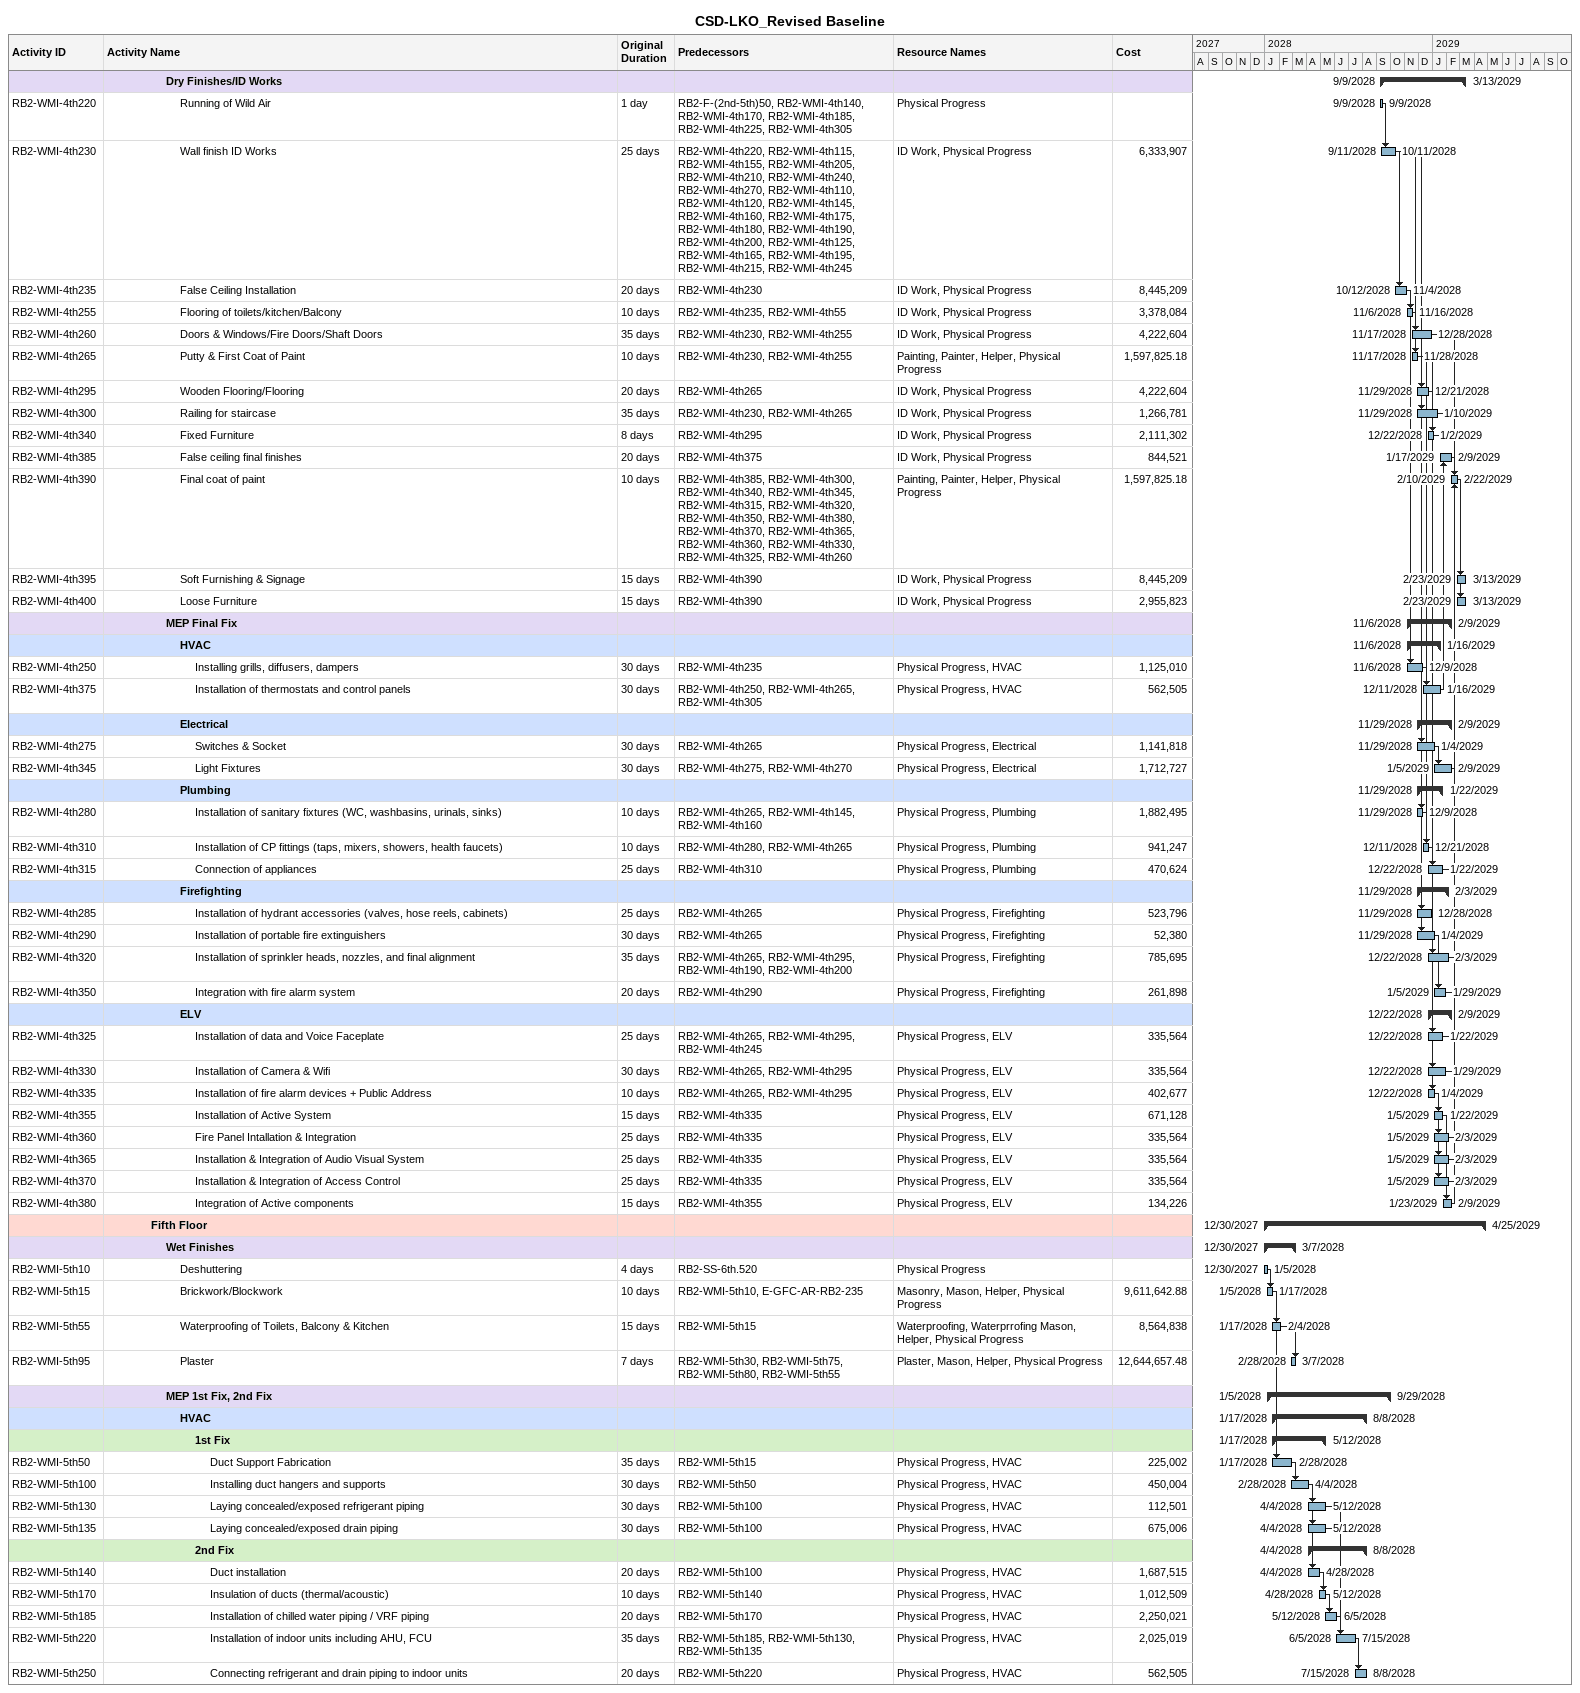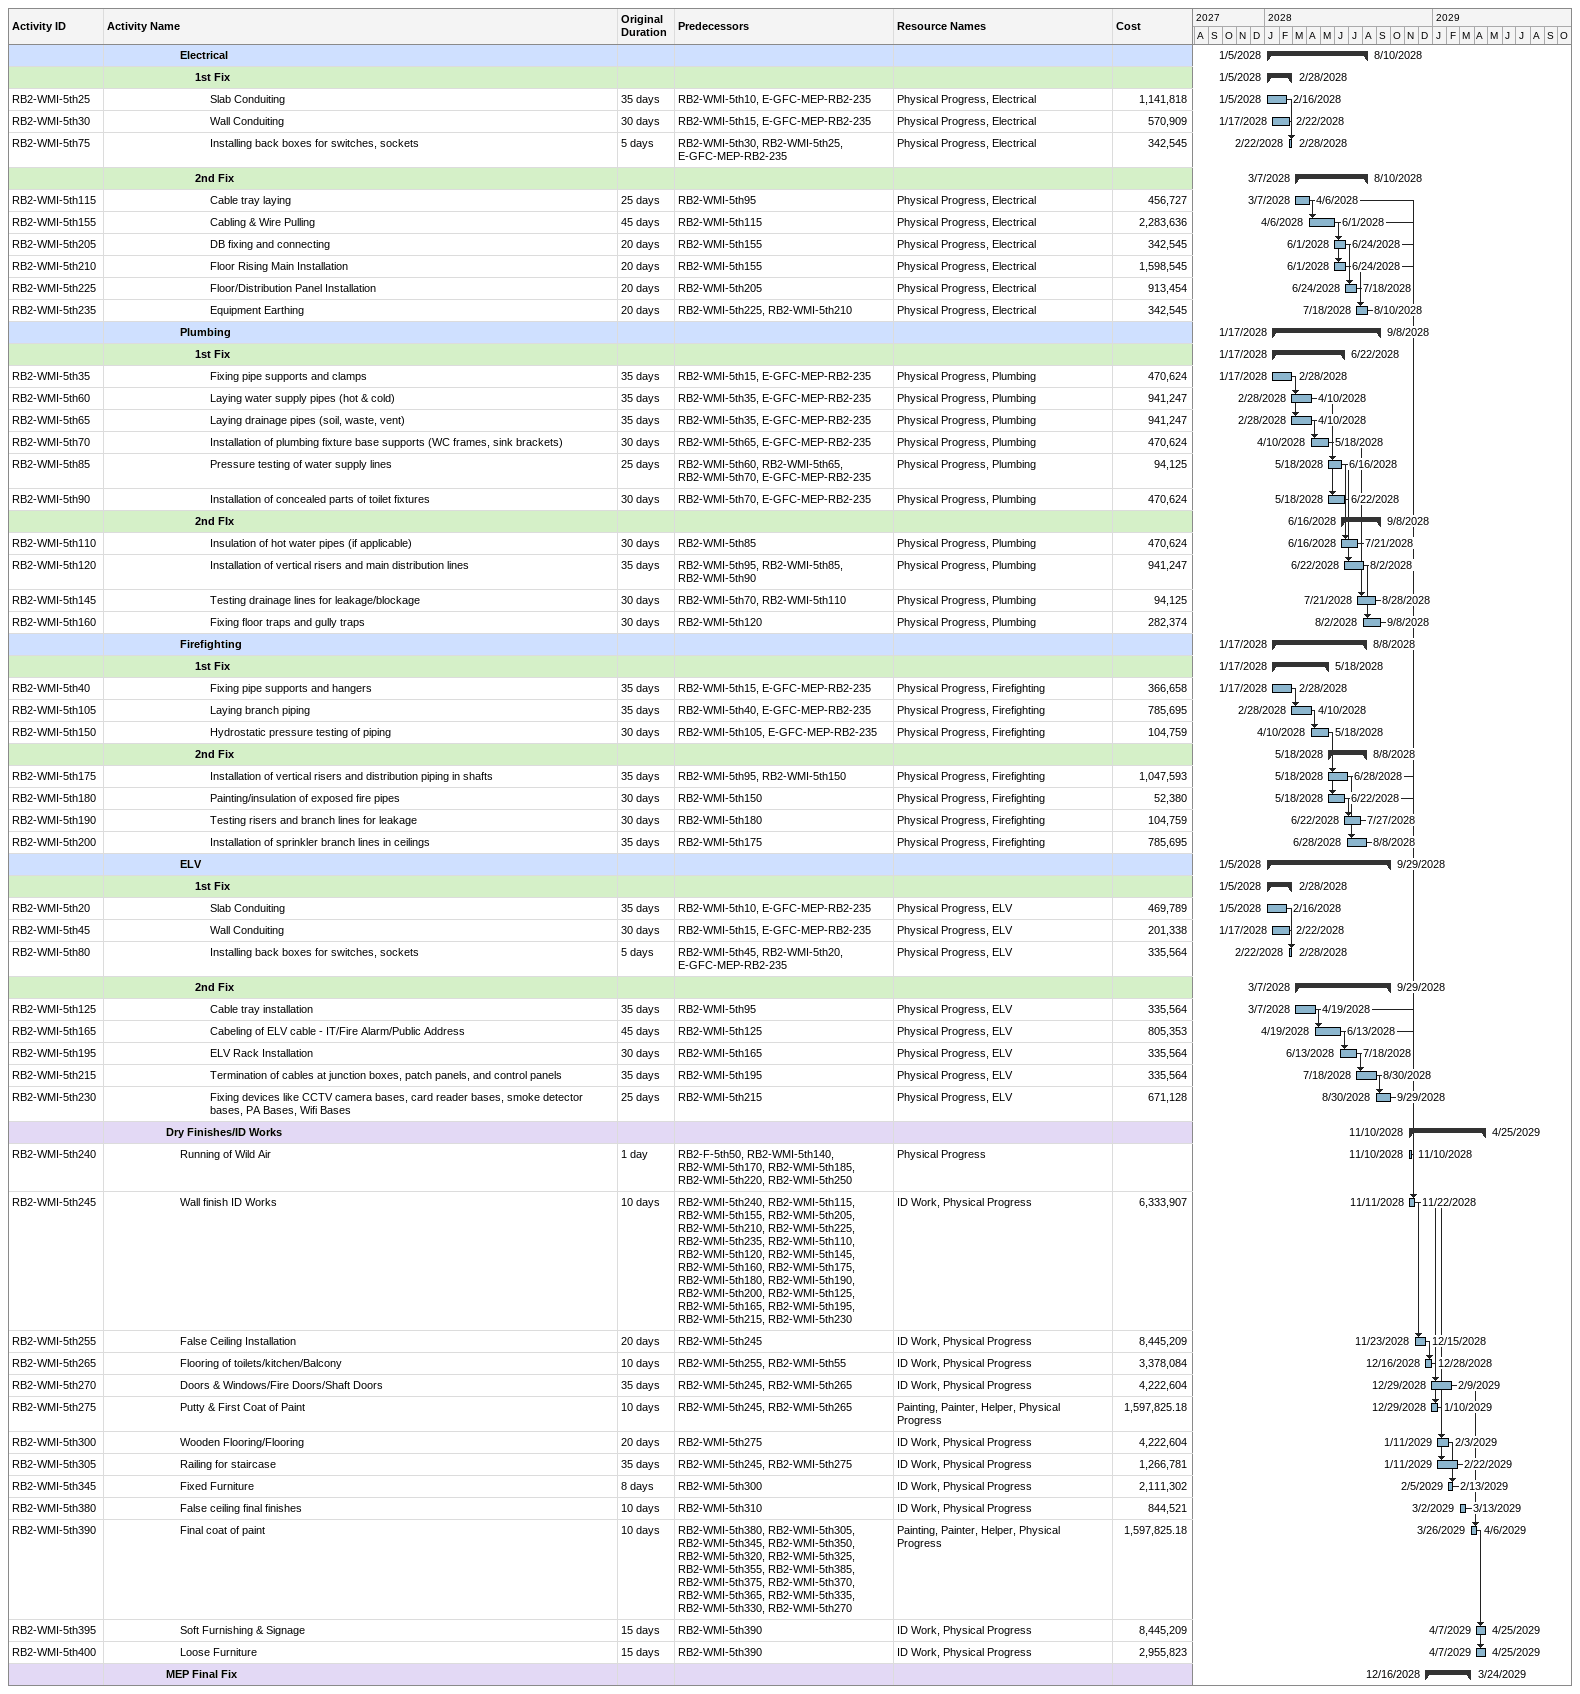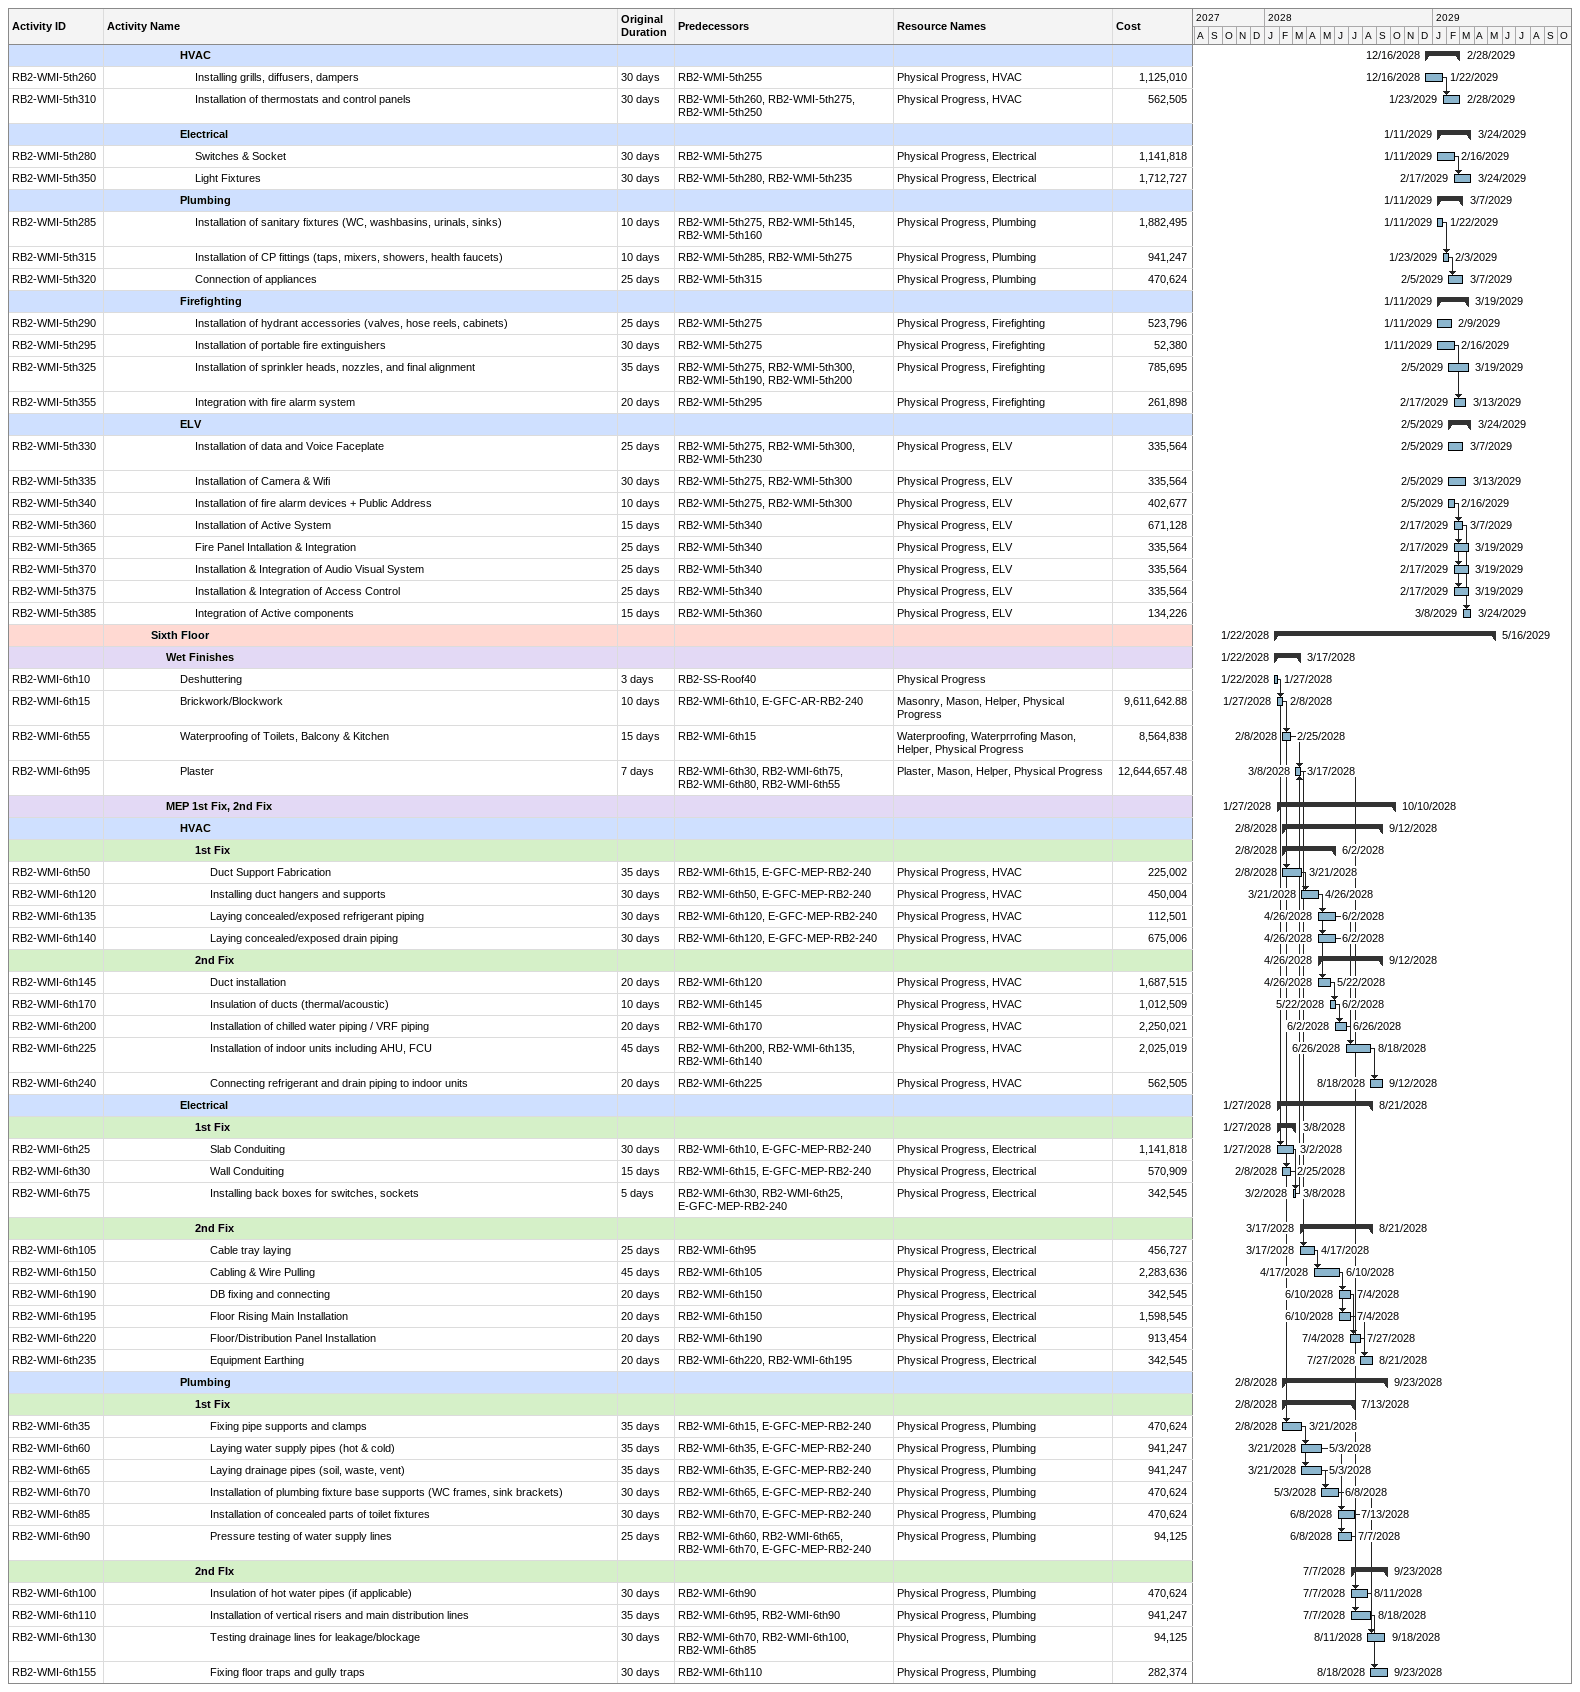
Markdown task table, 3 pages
CSD-LKO_Revised Baseline

| ID | Level | Task | Original duration | Start | Finish | Predecessors | Resources | Cost |
|---|---|---|---|---|---|---|---|---|
|  | 5 | **Dry Finishes/ID Works** |  | 2028-09-09 | 2029-03-13 |  |  |  |
| RB2-WMI-4th220 | 6 | Running of Wild Air | 1d | 2028-09-09 | 2028-09-09 | RB2-F-(2nd-5th)50, RB2-WMI-4th140, RB2-WMI-4th170, RB2-WMI-4th185, RB2-WMI-4th225, RB2-WMI-4th305 | Physical Progress |  |
| RB2-WMI-4th230 | 6 | Wall finish ID Works | 25d | 2028-09-11 | 2028-10-11 | RB2-WMI-4th220, RB2-WMI-4th115, RB2-WMI-4th155, RB2-WMI-4th205, RB2-WMI-4th210, RB2-WMI-4th240, RB2-WMI-4th270, RB2-WMI-4th110, RB2-WMI-4th120, RB2-WMI-4th145, RB2-WMI-4th160, RB2-WMI-4th175, RB2-WMI-4th180, RB2-WMI-4th190, RB2-WMI-4th200, RB2-WMI-4th125, RB2-WMI-4th165, RB2-WMI-4th195, RB2-WMI-4th215, RB2-WMI-4th245 | ID Work, Physical Progress | 6333907 |
| RB2-WMI-4th235 | 6 | False Ceiling Installation | 20d | 2028-10-12 | 2028-11-04 | RB2-WMI-4th230 | ID Work, Physical Progress | 8445209 |
| RB2-WMI-4th255 | 6 | Flooring of toilets/kitchen/Balcony | 10d | 2028-11-06 | 2028-11-16 | RB2-WMI-4th235, RB2-WMI-4th55 | ID Work, Physical Progress | 3378084 |
| RB2-WMI-4th260 | 6 | Doors & Windows/Fire Doors/Shaft Doors | 35d | 2028-11-17 | 2028-12-28 | RB2-WMI-4th230, RB2-WMI-4th255 | ID Work, Physical Progress | 4222604 |
| RB2-WMI-4th265 | 6 | Putty & First Coat of Paint | 10d | 2028-11-17 | 2028-11-28 | RB2-WMI-4th230, RB2-WMI-4th255 | Painting, Painter, Helper, Physical Progress | 1597825.18 |
| RB2-WMI-4th295 | 6 | Wooden Flooring/Flooring | 20d | 2028-11-29 | 2028-12-21 | RB2-WMI-4th265 | ID Work, Physical Progress | 4222604 |
| RB2-WMI-4th300 | 6 | Railing for staircase | 35d | 2028-11-29 | 2029-01-10 | RB2-WMI-4th230, RB2-WMI-4th265 | ID Work, Physical Progress | 1266781 |
| RB2-WMI-4th340 | 6 | Fixed Furniture | 8d | 2028-12-22 | 2029-01-02 | RB2-WMI-4th295 | ID Work, Physical Progress | 2111302 |
| RB2-WMI-4th385 | 6 | False ceiling final finishes | 20d | 2029-01-17 | 2029-02-09 | RB2-WMI-4th375 | ID Work, Physical Progress | 844521 |
| RB2-WMI-4th390 | 6 | Final coat of paint | 10d | 2029-02-10 | 2029-02-22 | RB2-WMI-4th385, RB2-WMI-4th300, RB2-WMI-4th340, RB2-WMI-4th345, RB2-WMI-4th315, RB2-WMI-4th320, RB2-WMI-4th350, RB2-WMI-4th380, RB2-WMI-4th370, RB2-WMI-4th365, RB2-WMI-4th360, RB2-WMI-4th330, RB2-WMI-4th325, RB2-WMI-4th260 | Painting, Painter, Helper, Physical Progress | 1597825.18 |
| RB2-WMI-4th395 | 6 | Soft Furnishing & Signage | 15d | 2029-02-23 | 2029-03-13 | RB2-WMI-4th390 | ID Work, Physical Progress | 8445209 |
| RB2-WMI-4th400 | 6 | Loose Furniture | 15d | 2029-02-23 | 2029-03-13 | RB2-WMI-4th390 | ID Work, Physical Progress | 2955823 |
|  | 5 | **MEP Final Fix** |  | 2028-11-06 | 2029-02-09 |  |  |  |
|  | 6 | **HVAC** |  | 2028-11-06 | 2029-01-16 |  |  |  |
| RB2-WMI-4th250 | 7 | Installing grills, diffusers, dampers | 30d | 2028-11-06 | 2028-12-09 | RB2-WMI-4th235 | Physical Progress, HVAC | 1125010 |
| RB2-WMI-4th375 | 7 | Installation of thermostats and control panels | 30d | 2028-12-11 | 2029-01-16 | RB2-WMI-4th250, RB2-WMI-4th265, RB2-WMI-4th305 | Physical Progress, HVAC | 562505 |
|  | 6 | **Electrical** |  | 2028-11-29 | 2029-02-09 |  |  |  |
| RB2-WMI-4th275 | 7 | Switches & Socket | 30d | 2028-11-29 | 2029-01-04 | RB2-WMI-4th265 | Physical Progress, Electrical | 1141818 |
| RB2-WMI-4th345 | 7 | Light Fixtures | 30d | 2029-01-05 | 2029-02-09 | RB2-WMI-4th275, RB2-WMI-4th270 | Physical Progress, Electrical | 1712727 |
|  | 6 | **Plumbing** |  | 2028-11-29 | 2029-01-22 |  |  |  |
| RB2-WMI-4th280 | 7 | Installation of sanitary fixtures (WC, washbasins, urinals, sinks) | 10d | 2028-11-29 | 2028-12-09 | RB2-WMI-4th265, RB2-WMI-4th145, RB2-WMI-4th160 | Physical Progress, Plumbing | 1882495 |
| RB2-WMI-4th310 | 7 | Installation of CP fittings (taps, mixers, showers, health faucets) | 10d | 2028-12-11 | 2028-12-21 | RB2-WMI-4th280, RB2-WMI-4th265 | Physical Progress, Plumbing | 941247 |
| RB2-WMI-4th315 | 7 | Connection of appliances | 25d | 2028-12-22 | 2029-01-22 | RB2-WMI-4th310 | Physical Progress, Plumbing | 470624 |
|  | 6 | **Firefighting** |  | 2028-11-29 | 2029-02-03 |  |  |  |
| RB2-WMI-4th285 | 7 | Installation of hydrant accessories (valves, hose reels, cabinets) | 25d | 2028-11-29 | 2028-12-28 | RB2-WMI-4th265 | Physical Progress, Firefighting | 523796 |
| RB2-WMI-4th290 | 7 | Installation of portable fire extinguishers | 30d | 2028-11-29 | 2029-01-04 | RB2-WMI-4th265 | Physical Progress, Firefighting | 52380 |
| RB2-WMI-4th320 | 7 | Installation of sprinkler heads, nozzles, and final alignment | 35d | 2028-12-22 | 2029-02-03 | RB2-WMI-4th265, RB2-WMI-4th295, RB2-WMI-4th190, RB2-WMI-4th200 | Physical Progress, Firefighting | 785695 |
| RB2-WMI-4th350 | 7 | Integration with fire alarm system | 20d | 2029-01-05 | 2029-01-29 | RB2-WMI-4th290 | Physical Progress, Firefighting | 261898 |
|  | 6 | **ELV** |  | 2028-12-22 | 2029-02-09 |  |  |  |
| RB2-WMI-4th325 | 7 | Installation of data and Voice Faceplate | 25d | 2028-12-22 | 2029-01-22 | RB2-WMI-4th265, RB2-WMI-4th295, RB2-WMI-4th245 | Physical Progress, ELV | 335564 |
| RB2-WMI-4th330 | 7 | Installation of Camera & Wifi | 30d | 2028-12-22 | 2029-01-29 | RB2-WMI-4th265, RB2-WMI-4th295 | Physical Progress, ELV | 335564 |
| RB2-WMI-4th335 | 7 | Installation of fire alarm devices + Public Address | 10d | 2028-12-22 | 2029-01-04 | RB2-WMI-4th265, RB2-WMI-4th295 | Physical Progress, ELV | 402677 |
| RB2-WMI-4th355 | 7 | Installation of Active System | 15d | 2029-01-05 | 2029-01-22 | RB2-WMI-4th335 | Physical Progress, ELV | 671128 |
| RB2-WMI-4th360 | 7 | Fire Panel Intallation & Integration | 25d | 2029-01-05 | 2029-02-03 | RB2-WMI-4th335 | Physical Progress, ELV | 335564 |
| RB2-WMI-4th365 | 7 | Installation & Integration of Audio Visual System | 25d | 2029-01-05 | 2029-02-03 | RB2-WMI-4th335 | Physical Progress, ELV | 335564 |
| RB2-WMI-4th370 | 7 | Installation & Integration of Access Control | 25d | 2029-01-05 | 2029-02-03 | RB2-WMI-4th335 | Physical Progress, ELV | 335564 |
| RB2-WMI-4th380 | 7 | Integration of Active components | 15d | 2029-01-23 | 2029-02-09 | RB2-WMI-4th355 | Physical Progress, ELV | 134226 |
|  | 4 | **Fifth Floor** |  | 2027-12-30 | 2029-04-25 |  |  |  |
|  | 5 | **Wet Finishes** |  | 2027-12-30 | 2028-03-07 |  |  |  |
| RB2-WMI-5th10 | 6 | Deshuttering | 4d | 2027-12-30 | 2028-01-05 | RB2-SS-6th.520 | Physical Progress |  |
| RB2-WMI-5th15 | 6 | Brickwork/Blockwork | 10d | 2028-01-05 | 2028-01-17 | RB2-WMI-5th10, E-GFC-AR-RB2-235 | Masonry, Mason, Helper, Physical Progress | 9611642.88 |
| RB2-WMI-5th55 | 6 | Waterproofing of Toilets, Balcony & Kitchen | 15d | 2028-01-17 | 2028-02-04 | RB2-WMI-5th15 | Waterproofing, Waterprrofing Mason, Helper, Physical Progress | 8564838 |
| RB2-WMI-5th95 | 6 | Plaster | 7d | 2028-02-28 | 2028-03-07 | RB2-WMI-5th30, RB2-WMI-5th75, RB2-WMI-5th80, RB2-WMI-5th55 | Plaster, Mason, Helper, Physical Progress | 12644657.48 |
|  | 5 | **MEP 1st Fix, 2nd Fix** |  | 2028-01-05 | 2028-09-29 |  |  |  |
|  | 6 | **HVAC** |  | 2028-01-17 | 2028-08-08 |  |  |  |
|  | 7 | **1st Fix** |  | 2028-01-17 | 2028-05-12 |  |  |  |
| RB2-WMI-5th50 | 8 | Duct Support Fabrication | 35d | 2028-01-17 | 2028-02-28 | RB2-WMI-5th15 | Physical Progress, HVAC | 225002 |
| RB2-WMI-5th100 | 8 | Installing duct hangers and supports | 30d | 2028-02-28 | 2028-04-04 | RB2-WMI-5th50 | Physical Progress, HVAC | 450004 |
| RB2-WMI-5th130 | 8 | Laying concealed/exposed refrigerant piping | 30d | 2028-04-04 | 2028-05-12 | RB2-WMI-5th100 | Physical Progress, HVAC | 112501 |
| RB2-WMI-5th135 | 8 | Laying concealed/exposed drain piping | 30d | 2028-04-04 | 2028-05-12 | RB2-WMI-5th100 | Physical Progress, HVAC | 675006 |
|  | 7 | **2nd Fix** |  | 2028-04-04 | 2028-08-08 |  |  |  |
| RB2-WMI-5th140 | 8 | Duct installation | 20d | 2028-04-04 | 2028-04-28 | RB2-WMI-5th100 | Physical Progress, HVAC | 1687515 |
| RB2-WMI-5th170 | 8 | Insulation of ducts (thermal/acoustic) | 10d | 2028-04-28 | 2028-05-12 | RB2-WMI-5th140 | Physical Progress, HVAC | 1012509 |
| RB2-WMI-5th185 | 8 | Installation of chilled water piping / VRF piping | 20d | 2028-05-12 | 2028-06-05 | RB2-WMI-5th170 | Physical Progress, HVAC | 2250021 |
| RB2-WMI-5th220 | 8 | Installation of indoor units including AHU, FCU | 35d | 2028-06-05 | 2028-07-15 | RB2-WMI-5th185, RB2-WMI-5th130, RB2-WMI-5th135 | Physical Progress, HVAC | 2025019 |
| RB2-WMI-5th250 | 8 | Connecting refrigerant and drain piping to indoor units | 20d | 2028-07-15 | 2028-08-08 | RB2-WMI-5th220 | Physical Progress, HVAC | 562505 |
|  | 6 | **Electrical** |  | 2028-01-05 | 2028-08-10 |  |  |  |
|  | 7 | **1st Fix** |  | 2028-01-05 | 2028-02-28 |  |  |  |
| RB2-WMI-5th25 | 8 | Slab Conduiting | 35d | 2028-01-05 | 2028-02-16 | RB2-WMI-5th10, E-GFC-MEP-RB2-235 | Physical Progress, Electrical | 1141818 |
| RB2-WMI-5th30 | 8 | Wall Conduiting | 30d | 2028-01-17 | 2028-02-22 | RB2-WMI-5th15, E-GFC-MEP-RB2-235 | Physical Progress, Electrical | 570909 |
| RB2-WMI-5th75 | 8 | Installing back boxes for switches, sockets | 5d | 2028-02-22 | 2028-02-28 | RB2-WMI-5th30, RB2-WMI-5th25, E-GFC-MEP-RB2-235 | Physical Progress, Electrical | 342545 |
|  | 7 | **2nd Fix** |  | 2028-03-07 | 2028-08-10 |  |  |  |
| RB2-WMI-5th115 | 8 | Cable tray laying | 25d | 2028-03-07 | 2028-04-06 | RB2-WMI-5th95 | Physical Progress, Electrical | 456727 |
| RB2-WMI-5th155 | 8 | Cabling & Wire Pulling | 45d | 2028-04-06 | 2028-06-01 | RB2-WMI-5th115 | Physical Progress, Electrical | 2283636 |
| RB2-WMI-5th205 | 8 | DB fixing and connecting | 20d | 2028-06-01 | 2028-06-24 | RB2-WMI-5th155 | Physical Progress, Electrical | 342545 |
| RB2-WMI-5th210 | 8 | Floor Rising Main Installation | 20d | 2028-06-01 | 2028-06-24 | RB2-WMI-5th155 | Physical Progress, Electrical | 1598545 |
| RB2-WMI-5th225 | 8 | Floor/Distribution Panel Installation | 20d | 2028-06-24 | 2028-07-18 | RB2-WMI-5th205 | Physical Progress, Electrical | 913454 |
| RB2-WMI-5th235 | 8 | Equipment Earthing | 20d | 2028-07-18 | 2028-08-10 | RB2-WMI-5th225, RB2-WMI-5th210 | Physical Progress, Electrical | 342545 |
|  | 6 | **Plumbing** |  | 2028-01-17 | 2028-09-08 |  |  |  |
|  | 7 | **1st Fix** |  | 2028-01-17 | 2028-06-22 |  |  |  |
| RB2-WMI-5th35 | 8 | Fixing pipe supports and clamps | 35d | 2028-01-17 | 2028-02-28 | RB2-WMI-5th15, E-GFC-MEP-RB2-235 | Physical Progress, Plumbing | 470624 |
| RB2-WMI-5th60 | 8 | Laying water supply pipes (hot & cold) | 35d | 2028-02-28 | 2028-04-10 | RB2-WMI-5th35, E-GFC-MEP-RB2-235 | Physical Progress, Plumbing | 941247 |
| RB2-WMI-5th65 | 8 | Laying drainage pipes (soil, waste, vent) | 35d | 2028-02-28 | 2028-04-10 | RB2-WMI-5th35, E-GFC-MEP-RB2-235 | Physical Progress, Plumbing | 941247 |
| RB2-WMI-5th70 | 8 | Installation of plumbing fixture base supports (WC frames, sink brackets) | 30d | 2028-04-10 | 2028-05-18 | RB2-WMI-5th65, E-GFC-MEP-RB2-235 | Physical Progress, Plumbing | 470624 |
| RB2-WMI-5th85 | 8 | Pressure testing of water supply lines | 25d | 2028-05-18 | 2028-06-16 | RB2-WMI-5th60, RB2-WMI-5th65, RB2-WMI-5th70, E-GFC-MEP-RB2-235 | Physical Progress, Plumbing | 94125 |
| RB2-WMI-5th90 | 8 | Installation of concealed parts of toilet fixtures | 30d | 2028-05-18 | 2028-06-22 | RB2-WMI-5th70, E-GFC-MEP-RB2-235 | Physical Progress, Plumbing | 470624 |
|  | 7 | **2nd FIx** |  | 2028-06-16 | 2028-09-08 |  |  |  |
| RB2-WMI-5th110 | 8 | Insulation of hot water pipes (if applicable) | 30d | 2028-06-16 | 2028-07-21 | RB2-WMI-5th85 | Physical Progress, Plumbing | 470624 |
| RB2-WMI-5th120 | 8 | Installation of vertical risers and main distribution lines | 35d | 2028-06-22 | 2028-08-02 | RB2-WMI-5th95, RB2-WMI-5th85, RB2-WMI-5th90 | Physical Progress, Plumbing | 941247 |
| RB2-WMI-5th145 | 8 | Testing drainage lines for leakage/blockage | 30d | 2028-07-21 | 2028-08-28 | RB2-WMI-5th70, RB2-WMI-5th110 | Physical Progress, Plumbing | 94125 |
| RB2-WMI-5th160 | 8 | Fixing floor traps and gully traps | 30d | 2028-08-02 | 2028-09-08 | RB2-WMI-5th120 | Physical Progress, Plumbing | 282374 |
|  | 6 | **Firefighting** |  | 2028-01-17 | 2028-08-08 |  |  |  |
|  | 7 | **1st Fix** |  | 2028-01-17 | 2028-05-18 |  |  |  |
| RB2-WMI-5th40 | 8 | Fixing pipe supports and hangers | 35d | 2028-01-17 | 2028-02-28 | RB2-WMI-5th15, E-GFC-MEP-RB2-235 | Physical Progress, Firefighting | 366658 |
| RB2-WMI-5th105 | 8 | Laying branch piping | 35d | 2028-02-28 | 2028-04-10 | RB2-WMI-5th40, E-GFC-MEP-RB2-235 | Physical Progress, Firefighting | 785695 |
| RB2-WMI-5th150 | 8 | Hydrostatic pressure testing of piping | 30d | 2028-04-10 | 2028-05-18 | RB2-WMI-5th105, E-GFC-MEP-RB2-235 | Physical Progress, Firefighting | 104759 |
|  | 7 | **2nd Fix** |  | 2028-05-18 | 2028-08-08 |  |  |  |
| RB2-WMI-5th175 | 8 | Installation of vertical risers and distribution piping in shafts | 35d | 2028-05-18 | 2028-06-28 | RB2-WMI-5th95, RB2-WMI-5th150 | Physical Progress, Firefighting | 1047593 |
| RB2-WMI-5th180 | 8 | Painting/insulation of exposed fire pipes | 30d | 2028-05-18 | 2028-06-22 | RB2-WMI-5th150 | Physical Progress, Firefighting | 52380 |
| RB2-WMI-5th190 | 8 | Testing risers and branch lines for leakage | 30d | 2028-06-22 | 2028-07-27 | RB2-WMI-5th180 | Physical Progress, Firefighting | 104759 |
| RB2-WMI-5th200 | 8 | Installation of sprinkler branch lines in ceilings | 35d | 2028-06-28 | 2028-08-08 | RB2-WMI-5th175 | Physical Progress, Firefighting | 785695 |
|  | 6 | **ELV** |  | 2028-01-05 | 2028-09-29 |  |  |  |
|  | 7 | **1st Fix** |  | 2028-01-05 | 2028-02-28 |  |  |  |
| RB2-WMI-5th20 | 8 | Slab Conduiting | 35d | 2028-01-05 | 2028-02-16 | RB2-WMI-5th10, E-GFC-MEP-RB2-235 | Physical Progress, ELV | 469789 |
| RB2-WMI-5th45 | 8 | Wall Conduiting | 30d | 2028-01-17 | 2028-02-22 | RB2-WMI-5th15, E-GFC-MEP-RB2-235 | Physical Progress, ELV | 201338 |
| RB2-WMI-5th80 | 8 | Installing back boxes for switches, sockets | 5d | 2028-02-22 | 2028-02-28 | RB2-WMI-5th45, RB2-WMI-5th20, E-GFC-MEP-RB2-235 | Physical Progress, ELV | 335564 |
|  | 7 | **2nd Fix** |  | 2028-03-07 | 2028-09-29 |  |  |  |
| RB2-WMI-5th125 | 8 | Cable tray installation | 35d | 2028-03-07 | 2028-04-19 | RB2-WMI-5th95 | Physical Progress, ELV | 335564 |
| RB2-WMI-5th165 | 8 | Cabeling of ELV cable - IT/Fire Alarm/Public Address | 45d | 2028-04-19 | 2028-06-13 | RB2-WMI-5th125 | Physical Progress, ELV | 805353 |
| RB2-WMI-5th195 | 8 | ELV Rack Installation | 30d | 2028-06-13 | 2028-07-18 | RB2-WMI-5th165 | Physical Progress, ELV | 335564 |
| RB2-WMI-5th215 | 8 | Termination of cables at junction boxes, patch panels, and control panels | 35d | 2028-07-18 | 2028-08-30 | RB2-WMI-5th195 | Physical Progress, ELV | 335564 |
| RB2-WMI-5th230 | 8 | Fixing devices like CCTV camera bases, card reader bases, smoke detector bases, PA Bases, Wifi Bases | 25d | 2028-08-30 | 2028-09-29 | RB2-WMI-5th215 | Physical Progress, ELV | 671128 |
|  | 5 | **Dry Finishes/ID Works** |  | 2028-11-10 | 2029-04-25 |  |  |  |
| RB2-WMI-5th240 | 6 | Running of Wild Air | 1d | 2028-11-10 | 2028-11-10 | RB2-F-5th50, RB2-WMI-5th140, RB2-WMI-5th170, RB2-WMI-5th185, RB2-WMI-5th220, RB2-WMI-5th250 | Physical Progress |  |
| RB2-WMI-5th245 | 6 | Wall finish ID Works | 10d | 2028-11-11 | 2028-11-22 | RB2-WMI-5th240, RB2-WMI-5th115, RB2-WMI-5th155, RB2-WMI-5th205, RB2-WMI-5th210, RB2-WMI-5th225, RB2-WMI-5th235, RB2-WMI-5th110, RB2-WMI-5th120, RB2-WMI-5th145, RB2-WMI-5th160, RB2-WMI-5th175, RB2-WMI-5th180, RB2-WMI-5th190, RB2-WMI-5th200, RB2-WMI-5th125, RB2-WMI-5th165, RB2-WMI-5th195, RB2-WMI-5th215, RB2-WMI-5th230 | ID Work, Physical Progress | 6333907 |
| RB2-WMI-5th255 | 6 | False Ceiling Installation | 20d | 2028-11-23 | 2028-12-15 | RB2-WMI-5th245 | ID Work, Physical Progress | 8445209 |
| RB2-WMI-5th265 | 6 | Flooring of toilets/kitchen/Balcony | 10d | 2028-12-16 | 2028-12-28 | RB2-WMI-5th255, RB2-WMI-5th55 | ID Work, Physical Progress | 3378084 |
| RB2-WMI-5th270 | 6 | Doors & Windows/Fire Doors/Shaft Doors | 35d | 2028-12-29 | 2029-02-09 | RB2-WMI-5th245, RB2-WMI-5th265 | ID Work, Physical Progress | 4222604 |
| RB2-WMI-5th275 | 6 | Putty & First Coat of Paint | 10d | 2028-12-29 | 2029-01-10 | RB2-WMI-5th245, RB2-WMI-5th265 | Painting, Painter, Helper, Physical Progress | 1597825.18 |
| RB2-WMI-5th300 | 6 | Wooden Flooring/Flooring | 20d | 2029-01-11 | 2029-02-03 | RB2-WMI-5th275 | ID Work, Physical Progress | 4222604 |
| RB2-WMI-5th305 | 6 | Railing for staircase | 35d | 2029-01-11 | 2029-02-22 | RB2-WMI-5th245, RB2-WMI-5th275 | ID Work, Physical Progress | 1266781 |
| RB2-WMI-5th345 | 6 | Fixed Furniture | 8d | 2029-02-05 | 2029-02-13 | RB2-WMI-5th300 | ID Work, Physical Progress | 2111302 |
| RB2-WMI-5th380 | 6 | False ceiling final finishes | 10d | 2029-03-02 | 2029-03-13 | RB2-WMI-5th310 | ID Work, Physical Progress | 844521 |
| RB2-WMI-5th390 | 6 | Final coat of paint | 10d | 2029-03-26 | 2029-04-06 | RB2-WMI-5th380, RB2-WMI-5th305, RB2-WMI-5th345, RB2-WMI-5th350, RB2-WMI-5th320, RB2-WMI-5th325, RB2-WMI-5th355, RB2-WMI-5th385, RB2-WMI-5th375, RB2-WMI-5th370, RB2-WMI-5th365, RB2-WMI-5th335, RB2-WMI-5th330, RB2-WMI-5th270 | Painting, Painter, Helper, Physical Progress | 1597825.18 |
| RB2-WMI-5th395 | 6 | Soft Furnishing & Signage | 15d | 2029-04-07 | 2029-04-25 | RB2-WMI-5th390 | ID Work, Physical Progress | 8445209 |
| RB2-WMI-5th400 | 6 | Loose Furniture | 15d | 2029-04-07 | 2029-04-25 | RB2-WMI-5th390 | ID Work, Physical Progress | 2955823 |
|  | 5 | **MEP Final Fix** |  | 2028-12-16 | 2029-03-24 |  |  |  |
|  | 6 | **HVAC** |  | 2028-12-16 | 2029-02-28 |  |  |  |
| RB2-WMI-5th260 | 7 | Installing grills, diffusers, dampers | 30d | 2028-12-16 | 2029-01-22 | RB2-WMI-5th255 | Physical Progress, HVAC | 1125010 |
| RB2-WMI-5th310 | 7 | Installation of thermostats and control panels | 30d | 2029-01-23 | 2029-02-28 | RB2-WMI-5th260, RB2-WMI-5th275, RB2-WMI-5th250 | Physical Progress, HVAC | 562505 |
|  | 6 | **Electrical** |  | 2029-01-11 | 2029-03-24 |  |  |  |
| RB2-WMI-5th280 | 7 | Switches & Socket | 30d | 2029-01-11 | 2029-02-16 | RB2-WMI-5th275 | Physical Progress, Electrical | 1141818 |
| RB2-WMI-5th350 | 7 | Light Fixtures | 30d | 2029-02-17 | 2029-03-24 | RB2-WMI-5th280, RB2-WMI-5th235 | Physical Progress, Electrical | 1712727 |
|  | 6 | **Plumbing** |  | 2029-01-11 | 2029-03-07 |  |  |  |
| RB2-WMI-5th285 | 7 | Installation of sanitary fixtures (WC, washbasins, urinals, sinks) | 10d | 2029-01-11 | 2029-01-22 | RB2-WMI-5th275, RB2-WMI-5th145, RB2-WMI-5th160 | Physical Progress, Plumbing | 1882495 |
| RB2-WMI-5th315 | 7 | Installation of CP fittings (taps, mixers, showers, health faucets) | 10d | 2029-01-23 | 2029-02-03 | RB2-WMI-5th285, RB2-WMI-5th275 | Physical Progress, Plumbing | 941247 |
| RB2-WMI-5th320 | 7 | Connection of appliances | 25d | 2029-02-05 | 2029-03-07 | RB2-WMI-5th315 | Physical Progress, Plumbing | 470624 |
|  | 6 | **Firefighting** |  | 2029-01-11 | 2029-03-19 |  |  |  |
| RB2-WMI-5th290 | 7 | Installation of hydrant accessories (valves, hose reels, cabinets) | 25d | 2029-01-11 | 2029-02-09 | RB2-WMI-5th275 | Physical Progress, Firefighting | 523796 |
| RB2-WMI-5th295 | 7 | Installation of portable fire extinguishers | 30d | 2029-01-11 | 2029-02-16 | RB2-WMI-5th275 | Physical Progress, Firefighting | 52380 |
| RB2-WMI-5th325 | 7 | Installation of sprinkler heads, nozzles, and final alignment | 35d | 2029-02-05 | 2029-03-19 | RB2-WMI-5th275, RB2-WMI-5th300, RB2-WMI-5th190, RB2-WMI-5th200 | Physical Progress, Firefighting | 785695 |
| RB2-WMI-5th355 | 7 | Integration with fire alarm system | 20d | 2029-02-17 | 2029-03-13 | RB2-WMI-5th295 | Physical Progress, Firefighting | 261898 |
|  | 6 | **ELV** |  | 2029-02-05 | 2029-03-24 |  |  |  |
| RB2-WMI-5th330 | 7 | Installation of data and Voice Faceplate | 25d | 2029-02-05 | 2029-03-07 | RB2-WMI-5th275, RB2-WMI-5th300, RB2-WMI-5th230 | Physical Progress, ELV | 335564 |
| RB2-WMI-5th335 | 7 | Installation of Camera & Wifi | 30d | 2029-02-05 | 2029-03-13 | RB2-WMI-5th275, RB2-WMI-5th300 | Physical Progress, ELV | 335564 |
| RB2-WMI-5th340 | 7 | Installation of fire alarm devices + Public Address | 10d | 2029-02-05 | 2029-02-16 | RB2-WMI-5th275, RB2-WMI-5th300 | Physical Progress, ELV | 402677 |
| RB2-WMI-5th360 | 7 | Installation of Active System | 15d | 2029-02-17 | 2029-03-07 | RB2-WMI-5th340 | Physical Progress, ELV | 671128 |
| RB2-WMI-5th365 | 7 | Fire Panel Intallation & Integration | 25d | 2029-02-17 | 2029-03-19 | RB2-WMI-5th340 | Physical Progress, ELV | 335564 |
| RB2-WMI-5th370 | 7 | Installation & Integration of Audio Visual System | 25d | 2029-02-17 | 2029-03-19 | RB2-WMI-5th340 | Physical Progress, ELV | 335564 |
| RB2-WMI-5th375 | 7 | Installation & Integration of Access Control | 25d | 2029-02-17 | 2029-03-19 | RB2-WMI-5th340 | Physical Progress, ELV | 335564 |
| RB2-WMI-5th385 | 7 | Integration of Active components | 15d | 2029-03-08 | 2029-03-24 | RB2-WMI-5th360 | Physical Progress, ELV | 134226 |
|  | 4 | **Sixth Floor** |  | 2028-01-22 | 2029-05-16 |  |  |  |
|  | 5 | **Wet Finishes** |  | 2028-01-22 | 2028-03-17 |  |  |  |
| RB2-WMI-6th10 | 6 | Deshuttering | 3d | 2028-01-22 | 2028-01-27 | RB2-SS-Roof40 | Physical Progress |  |
| RB2-WMI-6th15 | 6 | Brickwork/Blockwork | 10d | 2028-01-27 | 2028-02-08 | RB2-WMI-6th10, E-GFC-AR-RB2-240 | Masonry, Mason, Helper, Physical Progress | 9611642.88 |
| RB2-WMI-6th55 | 6 | Waterproofing of Toilets, Balcony & Kitchen | 15d | 2028-02-08 | 2028-02-25 | RB2-WMI-6th15 | Waterproofing, Waterprrofing Mason, Helper, Physical Progress | 8564838 |
| RB2-WMI-6th95 | 6 | Plaster | 7d | 2028-03-08 | 2028-03-17 | RB2-WMI-6th30, RB2-WMI-6th75, RB2-WMI-6th80, RB2-WMI-6th55 | Plaster, Mason, Helper, Physical Progress | 12644657.48 |
|  | 5 | **MEP 1st Fix, 2nd Fix** |  | 2028-01-27 | 2028-10-10 |  |  |  |
|  | 6 | **HVAC** |  | 2028-02-08 | 2028-09-12 |  |  |  |
|  | 7 | **1st Fix** |  | 2028-02-08 | 2028-06-02 |  |  |  |
| RB2-WMI-6th50 | 8 | Duct Support Fabrication | 35d | 2028-02-08 | 2028-03-21 | RB2-WMI-6th15, E-GFC-MEP-RB2-240 | Physical Progress, HVAC | 225002 |
| RB2-WMI-6th120 | 8 | Installing duct hangers and supports | 30d | 2028-03-21 | 2028-04-26 | RB2-WMI-6th50, E-GFC-MEP-RB2-240 | Physical Progress, HVAC | 450004 |
| RB2-WMI-6th135 | 8 | Laying concealed/exposed refrigerant piping | 30d | 2028-04-26 | 2028-06-02 | RB2-WMI-6th120, E-GFC-MEP-RB2-240 | Physical Progress, HVAC | 112501 |
| RB2-WMI-6th140 | 8 | Laying concealed/exposed drain piping | 30d | 2028-04-26 | 2028-06-02 | RB2-WMI-6th120, E-GFC-MEP-RB2-240 | Physical Progress, HVAC | 675006 |
|  | 7 | **2nd Fix** |  | 2028-04-26 | 2028-09-12 |  |  |  |
| RB2-WMI-6th145 | 8 | Duct installation | 20d | 2028-04-26 | 2028-05-22 | RB2-WMI-6th120 | Physical Progress, HVAC | 1687515 |
| RB2-WMI-6th170 | 8 | Insulation of ducts (thermal/acoustic) | 10d | 2028-05-22 | 2028-06-02 | RB2-WMI-6th145 | Physical Progress, HVAC | 1012509 |
| RB2-WMI-6th200 | 8 | Installation of chilled water piping / VRF piping | 20d | 2028-06-02 | 2028-06-26 | RB2-WMI-6th170 | Physical Progress, HVAC | 2250021 |
| RB2-WMI-6th225 | 8 | Installation of indoor units including AHU, FCU | 45d | 2028-06-26 | 2028-08-18 | RB2-WMI-6th200, RB2-WMI-6th135, RB2-WMI-6th140 | Physical Progress, HVAC | 2025019 |
| RB2-WMI-6th240 | 8 | Connecting refrigerant and drain piping to indoor units | 20d | 2028-08-18 | 2028-09-12 | RB2-WMI-6th225 | Physical Progress, HVAC | 562505 |
|  | 6 | **Electrical** |  | 2028-01-27 | 2028-08-21 |  |  |  |
|  | 7 | **1st Fix** |  | 2028-01-27 | 2028-03-08 |  |  |  |
| RB2-WMI-6th25 | 8 | Slab Conduiting | 30d | 2028-01-27 | 2028-03-02 | RB2-WMI-6th10, E-GFC-MEP-RB2-240 | Physical Progress, Electrical | 1141818 |
| RB2-WMI-6th30 | 8 | Wall Conduiting | 15d | 2028-02-08 | 2028-02-25 | RB2-WMI-6th15, E-GFC-MEP-RB2-240 | Physical Progress, Electrical | 570909 |
| RB2-WMI-6th75 | 8 | Installing back boxes for switches, sockets | 5d | 2028-03-02 | 2028-03-08 | RB2-WMI-6th30, RB2-WMI-6th25, E-GFC-MEP-RB2-240 | Physical Progress, Electrical | 342545 |
|  | 7 | **2nd Fix** |  | 2028-03-17 | 2028-08-21 |  |  |  |
| RB2-WMI-6th105 | 8 | Cable tray laying | 25d | 2028-03-17 | 2028-04-17 | RB2-WMI-6th95 | Physical Progress, Electrical | 456727 |
| RB2-WMI-6th150 | 8 | Cabling & Wire Pulling | 45d | 2028-04-17 | 2028-06-10 | RB2-WMI-6th105 | Physical Progress, Electrical | 2283636 |
| RB2-WMI-6th190 | 8 | DB fixing and connecting | 20d | 2028-06-10 | 2028-07-04 | RB2-WMI-6th150 | Physical Progress, Electrical | 342545 |
| RB2-WMI-6th195 | 8 | Floor Rising Main Installation | 20d | 2028-06-10 | 2028-07-04 | RB2-WMI-6th150 | Physical Progress, Electrical | 1598545 |
| RB2-WMI-6th220 | 8 | Floor/Distribution Panel Installation | 20d | 2028-07-04 | 2028-07-27 | RB2-WMI-6th190 | Physical Progress, Electrical | 913454 |
| RB2-WMI-6th235 | 8 | Equipment Earthing | 20d | 2028-07-27 | 2028-08-21 | RB2-WMI-6th220, RB2-WMI-6th195 | Physical Progress, Electrical | 342545 |
|  | 6 | **Plumbing** |  | 2028-02-08 | 2028-09-23 |  |  |  |
|  | 7 | **1st Fix** |  | 2028-02-08 | 2028-07-13 |  |  |  |
| RB2-WMI-6th35 | 8 | Fixing pipe supports and clamps | 35d | 2028-02-08 | 2028-03-21 | RB2-WMI-6th15, E-GFC-MEP-RB2-240 | Physical Progress, Plumbing | 470624 |
| RB2-WMI-6th60 | 8 | Laying water supply pipes (hot & cold) | 35d | 2028-03-21 | 2028-05-03 | RB2-WMI-6th35, E-GFC-MEP-RB2-240 | Physical Progress, Plumbing | 941247 |
| RB2-WMI-6th65 | 8 | Laying drainage pipes (soil, waste, vent) | 35d | 2028-03-21 | 2028-05-03 | RB2-WMI-6th35, E-GFC-MEP-RB2-240 | Physical Progress, Plumbing | 941247 |
| RB2-WMI-6th70 | 8 | Installation of plumbing fixture base supports (WC frames, sink brackets) | 30d | 2028-05-03 | 2028-06-08 | RB2-WMI-6th65, E-GFC-MEP-RB2-240 | Physical Progress, Plumbing | 470624 |
| RB2-WMI-6th85 | 8 | Installation of concealed parts of toilet fixtures | 30d | 2028-06-08 | 2028-07-13 | RB2-WMI-6th70, E-GFC-MEP-RB2-240 | Physical Progress, Plumbing | 470624 |
| RB2-WMI-6th90 | 8 | Pressure testing of water supply lines | 25d | 2028-06-08 | 2028-07-07 | RB2-WMI-6th60, RB2-WMI-6th65, RB2-WMI-6th70, E-GFC-MEP-RB2-240 | Physical Progress, Plumbing | 94125 |
|  | 7 | **2nd FIx** |  | 2028-07-07 | 2028-09-23 |  |  |  |
| RB2-WMI-6th100 | 8 | Insulation of hot water pipes (if applicable) | 30d | 2028-07-07 | 2028-08-11 | RB2-WMI-6th90 | Physical Progress, Plumbing | 470624 |
| RB2-WMI-6th110 | 8 | Installation of vertical risers and main distribution lines | 35d | 2028-07-07 | 2028-08-18 | RB2-WMI-6th95, RB2-WMI-6th90 | Physical Progress, Plumbing | 941247 |
| RB2-WMI-6th130 | 8 | Testing drainage lines for leakage/blockage | 30d | 2028-08-11 | 2028-09-18 | RB2-WMI-6th70, RB2-WMI-6th100, RB2-WMI-6th85 | Physical Progress, Plumbing | 94125 |
| RB2-WMI-6th155 | 8 | Fixing floor traps and gully traps | 30d | 2028-08-18 | 2028-09-23 | RB2-WMI-6th110 | Physical Progress, Plumbing | 282374 |
